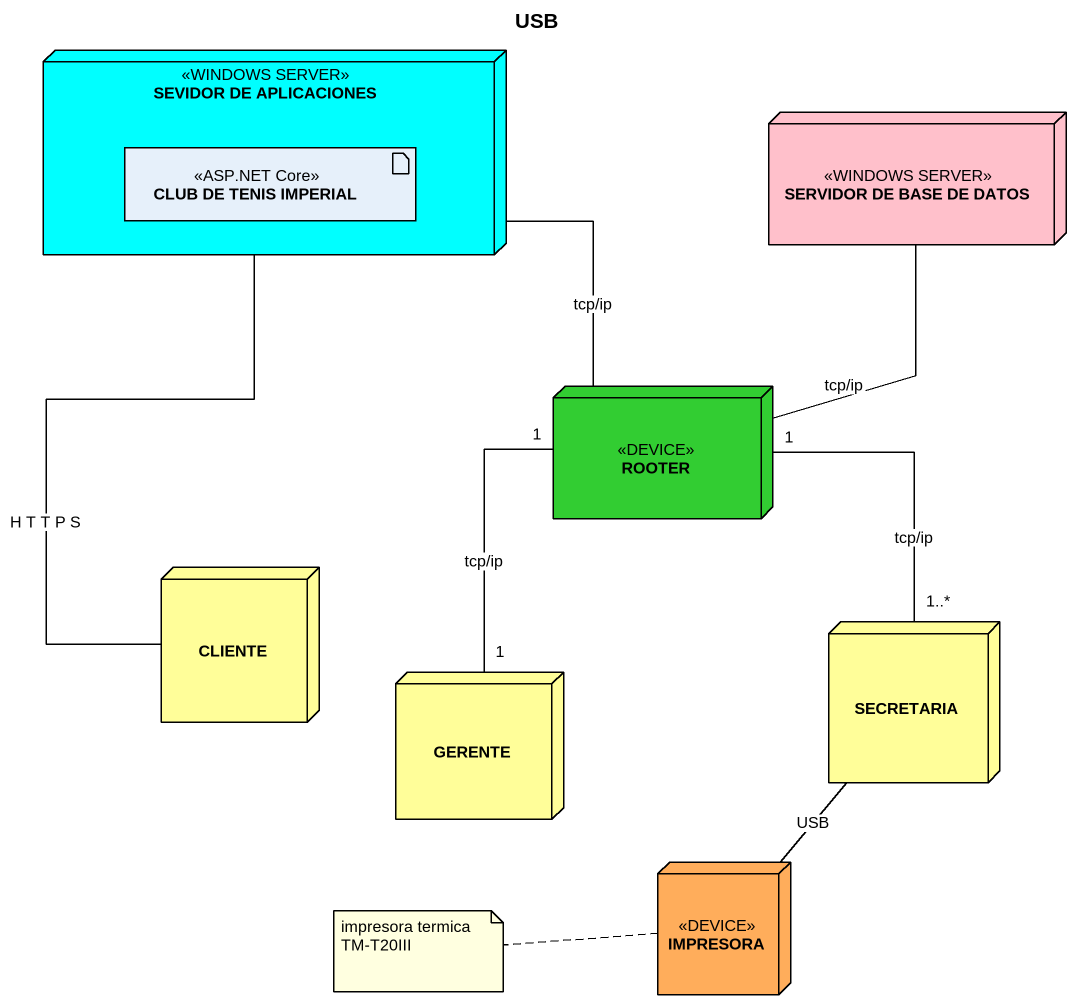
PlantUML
@startuml
title USB
node "SEVIDOR DE APLICACIONES" as SEVIDOR_DE_APLICACIONES <<WINDOWS SERVER>> #00FFFF {
  artifact "CLUB DE TENIS IMPERIAL" as CLUB_DE_TENIS_IMPERIAL <<ASP.NET Core>>
}
node "SERVIDOR DE BASE DE DATOS" as SERVIDOR_DE_BASE_DE_DATOS <<WINDOWS SERVER>> #FFC0CB
node ROOTER <<DEVICE>> #32CD32
node CLIENTE #FFFE99
node SECRETARIA #FFFE99
node GERENTE #FFFE99
node IMPRESORA <<DEVICE>> #FFAD5B
SEVIDOR_DE_APLICACIONES -- CLIENTE : H T T P S
ROOTER -up- SEVIDOR_DE_APLICACIONES : tcp/ip
ROOTER -up- SERVIDOR_DE_BASE_DE_DATOS : tcp/ip
ROOTER "1" -- "1..*" SECRETARIA : tcp/ip
ROOTER "1" -- "1" GERENTE : tcp/ip
SECRETARIA -- IMPRESORA : USB
note left of IMPRESORA
  impresora termica
  TM-T20III
end note
@enduml
